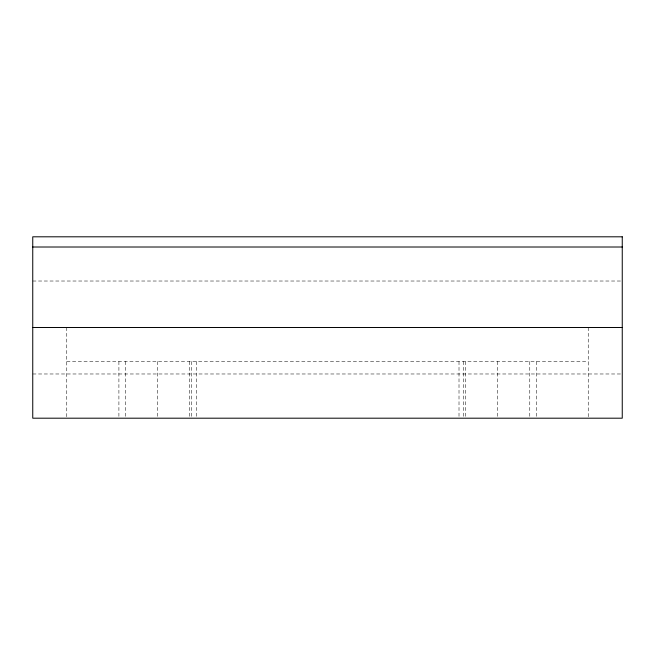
<?xml version="1.0" encoding="UTF-8"?>
<svg xmlns="http://www.w3.org/2000/svg" width="655" height="655" viewBox="0 0 655 655"><rect width="100%" height="100%" fill="white"/><g stroke="black" fill="none" stroke-linecap="round" stroke-linejoin="round"><path stroke-width="0.49" stroke-dasharray="3.27 2.46" d="M32.75 281.02L621.227 281.02M66.761 361.511L588.239 361.511M32.75 373.98L621.227 373.98M588.239 327.5L588.239 417.178M536.412 361.511L536.412 418.193M529.772 361.511L529.772 418.193M497.71 361.511L497.71 418.193M465.648 361.511L465.648 417.178M463.699 361.511L463.699 418.193M459.008 361.511L459.008 418.193M196.32 361.511L196.32 418.193M191.62 361.511L191.62 418.193M189.68 361.511L189.68 417.178M157.609 361.511L157.609 418.193M125.547 361.511L125.547 417.178M118.907 361.511L118.907 418.193M66.761 327.5L66.761 417.178"/><path stroke-width="0.98" d="M32.75 247.009L622.25 247.009M32.75 327.5L622.25 327.5M622.25 236.807L32.75 236.807L32.75 418.193L622.25 418.193L622.25 236.807"/></g></svg>
